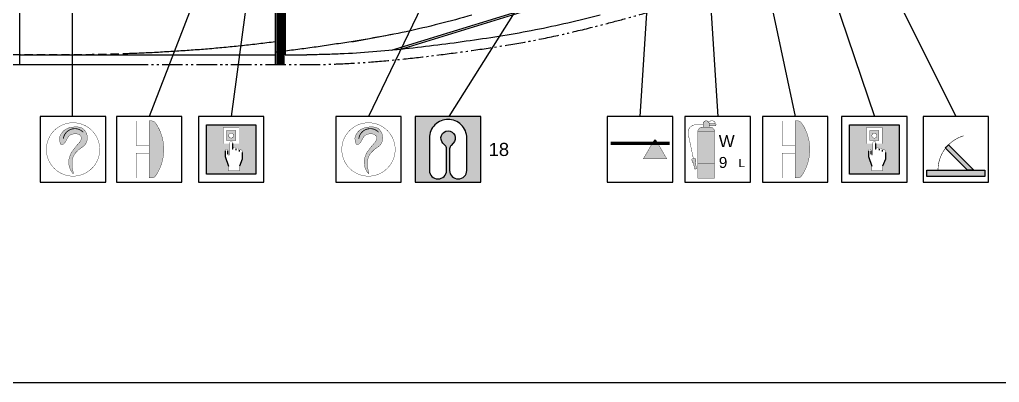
# Model space of a CAD drawing. Header units: millimetres. Extents: x 1084702 to 1166801, y 36632 to 124519.
# Drawn here: x 1109492 to 1124447, y 38184 to 43718 of the extents above; entities that cross this region are included whole.
import ezdxf
from ezdxf.enums import TextEntityAlignment as Align

# ---------------------------------------------------------------- set-up
doc = ezdxf.new("R2010")
doc.units = ezdxf.units.MM
doc.header["$LTSCALE"] = 250
doc.linetypes.add('DASHED', pattern=[0.75, 0.5, -0.25])
doc.linetypes.add('PHANTOM', pattern=[2.1, 1.25, -0.2, 0.125, -0.2, 0.125, -0.2])
doc.layers.get('0').update_dxf_attribs({"color": 255})
for name, color, linetype in [('%posline', 240, 'Continuous'), ('%symbol', 1, 'Continuous'), ('S0CO1', 1, 'Continuous'), ('SAFECO1', 10, 'Continuous'), ('SAFECO3', 80, 'Continuous'), ('SAFECO7', 255, 'Continuous'), ('SAFETX1', 1, 'Continuous')]:
    doc.layers.add(name, color=color, linetype=linetype)
doc.styles.add('ROMANS', font='ROMANS.shx', dxfattribs={"height": 100})
doc.styles.add('SYMBOL TXT', font='arial.ttf')
doc.dimstyles.new('dott', dxfattribs={"dimscale": 100, "dimtxt": 150, "dimasz": 0.01, "dimexe": 0.5, "dimexo": 1, "dimgap": 1, "dimtad": 1, "dimdsep": 46, "dimtxsty": 'ROMANS', "dimcen": 1.5, "dimclrd": 1, "dimclre": 1, "dimclrt": 2, "dimazin": 2, "dimtfac": 1, "dimtmove": 2, "dimatfit": 3, "dimldrblk": 'DOT', "dimfxl": 1, "dimtvp": 100, "dimtolj": 1, "dimarcsym": 0})

# ---------------------------------------------------------------- blocks, each defined once
blk = doc.blocks.new('S.2.11_SYMB')
at = {"layer": 'SAFECO1'}
h = blk.add_hatch(color=256, dxfattribs=at)
h.dxf.hatch_style = 1
h.paths.add_polyline_path([(328, 711), (224, 711), (60, 426), (492, 426)])
at = {"layer": 'SAFECO7'}
blk.add_line((259, 771), (293, 771), dxfattribs=at)
blk.add_lwpolyline([(-600, 1200), (-600, 0), (600, 0), (600, 1200)], close=True, dxfattribs=at)
for points, const_width in [([(-539, 711), (543, 711)], 60), ([(293, 771), (492, 426), (60, 426), (259, 771)], 6)]:
    blk.add_lwpolyline(points, dxfattribs=dict(at, const_width=const_width))
blk.add_solid([(224, 711), (259, 771), (328, 711), (293, 771)], dxfattribs=at)
blk = doc.blocks.new('A.2.28W_SYMB')
at = {"layer": 'SAFECO1'}
h = blk.add_hatch(color=256, dxfattribs=at)
h.dxf.hatch_style = 1
h.paths.add_polyline_path([(-137, 1008), (-284, 1008, 0.403094), (-365, 920), (-56, 920, 0.403094)])
h.paths.add_polyline_path([(-56, 920), (-365, 920), (-365, 342), (-56, 342)])
at = {"layer": 'SAFECO3'}
h = blk.add_hatch(color=256, dxfattribs=at)
h.dxf.hatch_style = 1
h.paths.add_polyline_path([(-56, 342), (-365, 342), (-365, 76), (-56, 76)])
at = {"layer": 'SAFECO7'}
h = blk.add_hatch(color=256, dxfattribs=at)
h.dxf.hatch_style = 1
h.paths.add_polyline_path([(-51, 1073), (-156, 1073, -0.018519), (-156, 1069), (-156, 1032), (-51, 1032, 1)])
h.paths.add_polyline_path([(-156, 1069, 1), (-266, 1069), (-266, 1008), (-156, 1008)])
h.paths.add_polyline_path([(-400, 384), (-409, 371), (-387, 245), (-417, 240), (-451, 361), (-465, 369), (-476, 424), (-445, 431), (-414, 439)])
at = {"layer": 'SAFECO7', "lineweight": -3}
blk.add_lwpolyline([(-600, 0), (600, 0), (600, 1200), (-600, 1200)], close=True, dxfattribs=at)
at = {"layer": 'SAFECO7', "const_width": 6.68}
for points in [[(-156, 1008), (-156, 1069, 1), (-266, 1069), (-266, 1008)], [(-167, 1103), (-158, 1109, -0.258087), (-64, 1114, -0.513256), (-56, 1073)], [(-445, 431), (-540, 881, -0.452225), (-413, 1051), (-266, 1051)], [(-156, 1073), (-51, 1073, -1), (-51, 1032), (-156, 1032)]]:
    blk.add_lwpolyline(points, format="xyb", dxfattribs=at)
blk.add_lwpolyline([(-137, 1008), (-284, 1008, 0.403094), (-365, 920), (-56, 920, 0.403094)], format="xyb", close=True, dxfattribs=at)
blk.add_lwpolyline([(-56, 76), (-365, 76), (-365, 920), (-56, 920)], close=True, dxfattribs=at)
for points in [[(-388, 246), (-409, 371), (-400, 384), (-414, 439), (-445, 431), (-476, 424), (-465, 369), (-451, 361), (-417, 240), (-387, 245)], [(-56, 342), (-365, 342)]]:
    blk.add_lwpolyline(points, dxfattribs=at)
at = {"layer": 'SAFECO7', "style": 'SYMBOL TXT'}
for s, height, p in [('W', 220, (20, 576)), ('L', 150, (382, 232))]:
    blk.add_text(s, height=height, dxfattribs=at).set_placement(p, align=Align.BOTTOM_LEFT)
blk.add_attdef('CAP.', text='', height=200, dxfattribs=at).set_placement((20, 202), align=Align.BOTTOM_LEFT)
blk = doc.blocks.new('A.4.10_SYMB')
at = {"layer": 'SAFECO3'}
h = blk.add_hatch(color=256, dxfattribs=at)
h.dxf.hatch_style = 1
h.paths.add_polyline_path([(-600, 1200), (-600, 0), (600, 0), (600, 1200)])
h.paths.add_polyline_path([(5, 1150, -0.411023), (344, 808), (344, 217, -1), (30, 217), (30, 611, -0.198912), (56, 675), (95, 714, 0.668179), (1, 940, 0.668179), (-92, 714), (-53, 675, -0.198912), (-27, 611), (-27, 217, -1), (-341, 217), (-341, 808, -0.417411)], flags=16)
at = {"layer": 'SAFECO7', "lineweight": -3}
blk.add_lwpolyline([(-600, 0), (600, 0), (600, 1200), (-600, 1200)], close=True, dxfattribs=at)
at = {"layer": 'SAFECO7'}
blk.add_lwpolyline([(-600, 0), (600, 0), (600, 1200), (-600, 1200), (-600, 0)], close=True, dxfattribs=at)
blk.add_lwpolyline([(5, 1150, 0.417411), (-341, 808), (-341, 217, 1), (-27, 217), (-27, 611, 0.198912), (-53, 675), (-92, 714, -0.668179), (1, 940, -0.668179), (95, 714), (56, 675, 0.198912), (30, 611), (30, 217, 1), (344, 217), (344, 808, 0.417411), (-2, 1150, 0.417411)], format="xyb", dxfattribs=at)
blk.add_arc((1, 808), 343, 89.3752, 90, dxfattribs=at)
at = {"layer": 'SAFETX1', "style": 'SYMBOL TXT'}
blk.add_attdef('NUMBER', text='', height=200, dxfattribs=at).set_placement((746, 600), align=Align.MIDDLE_LEFT)
blk = doc.blocks.new('A.2.40_SYMB')
at = {"layer": 'SAFECO1'}
h = blk.add_hatch(color=256, dxfattribs=at)
h.paths.add_polyline_path([(453, 1053), (-453, 1053), (-453, 147), (453, 147)])
h.paths.add_polyline_path([(-144, 1000), (144, 1000), (144, 706), (29, 706), (29, 603, -1), (87, 603), (87, 586, -1), (144, 586), (144, 565, -1), (202, 565), (202, 424), (151, 296), (151, 207), (-47, 207), (-47, 296), (-110, 472), (-110, 573, -1.129147), (-59, 573), (-59, 508, 0.839168), (-29, 508), (-29, 706), (-144, 706)], flags=16)
h.paths.add_polyline_path([(-83, 944), (83, 944), (83, 761), (-83, 761)], flags=0)
h.paths.add_polyline_path([(0, 898, -1), (0, 808, -1)], flags=0)
at = {"layer": 'SAFECO7'}
for p, q in [((-110, 573), (-110, 472)), ((-59, 511), (-59, 573)), ((29, 603), (29, 706)), ((87, 603), (87, 586)), ((144, 586), (144, 565)), ((202, 544), (202, 424)), ((-110, 472), (-47, 296)), ((202, 424), (151, 296))]:
    blk.add_line(p, q, dxfattribs=at)
at = {"layer": 'SAFECO7', "lineweight": -3}
blk.add_lwpolyline([(-600, 0), (600, 0), (600, 1200), (-600, 1200)], close=True, dxfattribs=at)
at = {"layer": 'SAFECO7'}
blk.add_lwpolyline([(-453, 1053), (453, 1053), (453, 147), (-453, 147)], close=True, dxfattribs=at)
for points, const_width in [([(29, 589), (29, 706), (144, 706), (144, 1000), (-144, 1000), (-144, 706), (-29, 706), (-29, 508, -0.839168), (-59, 508), (-59, 573, 1.129147), (-110, 573), (-110, 472), (-47, 296), (-47, 207), (151, 207), (151, 296), (202, 424), (202, 565, 1), (144, 565), (144, 586, 1), (87, 586), (87, 603, 1), (29, 603)], 4.76), ([(-29, 706), (-29, 715, -1.026159), (29, 715), (29, 706), (144, 706), (144, 1000), (-144, 1000), (-144, 706)], 4.76), ([(0, 898, 1), (0, 808, 1), (0, 898, 1)], 6.26)]:
    blk.add_lwpolyline(points, format="xyb", dxfattribs=dict(at, const_width=const_width))
at = {"layer": 'SAFECO7', "const_width": 6.26}
blk.add_lwpolyline([(-83, 761), (83, 761), (83, 944), (-83, 944)], close=True, dxfattribs=at)
blk = doc.blocks.new('S.2.34_SYMB')
at = {"layer": 'SAFECO1'}
h = blk.add_hatch(color=256, dxfattribs=at)
h.dxf.hatch_style = 1
edge = h.paths.add_edge_path()
edge.add_arc((45, 1030), 91.2, 38.4869, 90)
edge.add_line((45, 1122), (0, 1122))
edge.add_line((0, 1122), (0, 78))
edge.add_line((0, 78), (45, 78))
edge.add_arc((45, 170), 91.2, 270, 321.5131)
edge.add_arc((-587, 600), 855, 325.2704, 394.7296)
at = {"layer": 'SAFECO7'}
blk.add_lwpolyline([(-600, 1200), (-600, 0), (600, 0), (600, 1200)], close=True, dxfattribs=at)
at = {"layer": 'SAFECO7', "const_width": 6}
for points in [[(-237, 1122), (-237, 671), (0, 671)], [(0, 529), (-237, 529), (-237, 78)]]:
    blk.add_lwpolyline(points, dxfattribs=at)
blk.add_lwpolyline([(116, 1087, 0.228631), (45, 1122), (0, 1122), (0, 78), (45, 78, 0.228631), (116, 113, 0.312706), (116, 1087)], format="xyb", dxfattribs=at)
blk = doc.blocks.new('A.2.41_SYMB')
at = {"layer": 'SAFECO1'}
h = blk.add_hatch(color=256, dxfattribs=at)
h.dxf.hatch_style = 1
h.paths.add_polyline_path([(-220, 689), (-226, 701), (-232, 713), (-236, 724), (-240, 735), (-242, 746), (-244, 756), (-246, 766), (-246, 775), (-247, 784), (-247, 792), (-247, 800), (-247, 807), (-247, 814), (-246, 821), (-245, 827), (-244, 833), (-242, 838), (-240, 844), (-238, 849), (-236, 854), (-233, 859), (-230, 864), (-228, 868), (-225, 873), (-222, 878), (-219, 883), (-216, 888), (-213, 893), (-210, 898), (-206, 903), (-203, 907), (-199, 912), (-196, 917), (-192, 921), (-188, 926), (-184, 930), (-179, 934), (-175, 938), (-171, 942), (-167, 946), (-163, 949), (-159, 953), (-155, 956), (-150, 959), (-146, 962), (-142, 964), (-137, 967), (-133, 970), (-128, 972), (-123, 975), (-118, 977), (-113, 980), (-108, 982), (-102, 985), (-97, 987), (-92, 989), (-87, 991), (-82, 993), (-76, 995), (-71, 996), (-66, 998), (-60, 1000), (-54, 1001), (-48, 1003), (-41, 1004), (-34, 1005), (-26, 1006), (-19, 1007), (-11, 1009), (-3, 1009), (5, 1010), (13, 1011), (21, 1012), (28, 1012), (36, 1013), (43, 1013), (50, 1013), (58, 1013), (65, 1013), (72, 1013), (79, 1012), (86, 1012), (93, 1011), (99, 1010), (106, 1009), (113, 1008), (119, 1006), (126, 1005), (133, 1003), (139, 1001), (146, 999), (152, 997), (159, 994), (164, 992), (170, 989), (176, 985), (181, 982), (185, 978), (189, 974), (193, 970), (197, 966), (201, 962), (204, 958), (207, 955), (210, 951), (212, 948), (215, 945), (217, 942), (219, 940), (222, 937), (224, 933), (227, 930), (229, 926), (232, 922), (235, 918), (237, 913), (240, 908), (243, 903), (245, 898), (247, 893), (249, 887), (251, 881), (253, 875), (254, 868), (256, 862), (257, 855), (258, 848), (259, 841), (259, 834), (260, 826), (260, 819), (260, 811), (260, 804), (260, 796), (259, 789), (259, 782), (258, 776), (257, 769), (256, 763), (254, 757), (253, 751), (251, 746), (249, 740), (247, 734), (245, 729), (242, 723), (240, 718), (237, 712), (234, 707), (231, 702), (228, 697), (225, 692), (222, 688), (219, 684), (216, 680), (212, 676), (209, 673), (205, 669), (201, 665), (196, 662), (192, 658), (187, 654), (182, 650), (176, 647), (171, 643), (165, 639), (159, 635), (154, 631), (148, 627), (142, 623), (137, 620), (131, 616), (125, 612), (120, 608), (115, 604), (109, 600), (104, 596), (99, 591), (94, 586), (90, 581), (85, 576), (80, 572), (76, 567), (72, 562), (67, 558), (63, 554), (59, 550), (55, 545), (51, 541), (47, 537), (43, 533), (40, 529), (36, 524), (33, 520), (30, 515), (27, 510), (24, 505), (22, 501), (19, 496), (16, 491), (14, 486), (11, 481), (9, 476), (7, 471), (5, 466), (2, 461), (0, 456), (-2, 451), (-4, 446), (-5, 441), (-7, 436), (-9, 430), (-10, 425), (-12, 419), (-13, 413), (-14, 407), (-15, 400), (-16, 394), (-16, 387), (-17, 379), (-18, 372), (-18, 365), (-18, 357), (-19, 349), (-19, 341), (-19, 332), (-19, 324), (-19, 316), (-19, 308), (-18, 300), (-18, 292), (-17, 285), (-17, 278), (-16, 271), (-15, 265), (-13, 258), (-12, 252), (-11, 246), (-10, 241), (-9, 235), (-8, 229), (-6, 223), (-5, 218), (-4, 212), (-3, 207), (-2, 202), (-1, 198), (0, 193), (1, 189), (3, 186), (4, 182), (5, 179), (6, 177), (7, 174), (8, 172), (8, 170), (9, 167), (8, 165), (8, 164), (7, 162), (6, 161), (5, 159), (4, 159), (3, 158), (1, 158), (0, 159), (-1, 159), (-3, 160), (-4, 161), (-5, 163), (-7, 165), (-8, 167), (-10, 169), (-11, 171), (-13, 173), (-15, 175), (-16, 178), (-18, 181), (-20, 183), (-22, 186), (-24, 189), (-26, 192), (-28, 195), (-30, 198), (-32, 202), (-35, 205), (-37, 208), (-39, 212), (-41, 215), (-43, 219), (-45, 223), (-47, 227), (-49, 231), (-50, 235), (-52, 238), (-54, 242), (-56, 247), (-58, 251), (-60, 255), (-61, 259), (-63, 263), (-65, 268), (-66, 272), (-68, 276), (-69, 281), (-70, 286), (-71, 291), (-72, 296), (-73, 301), (-74, 307), (-75, 313), (-75, 319), (-76, 325), (-76, 332), (-77, 338), (-77, 345), (-77, 352), (-77, 358), (-78, 365), (-78, 371), (-78, 376), (-78, 382), (-78, 387), (-78, 392), (-78, 396), (-77, 401), (-77, 405), (-76, 410), (-76, 415), (-75, 419), (-74, 424), (-73, 429), (-72, 434), (-71, 438), (-69, 443), (-68, 448), (-66, 453), (-65, 458), (-63, 463), (-61, 467), (-60, 472), (-58, 477), (-56, 482), (-54, 488), (-52, 493), (-50, 498), (-48, 503), (-46, 509), (-44, 514), (-42, 520), (-39, 526), (-36, 531), (-33, 537), (-29, 543), (-26, 549), (-22, 554), (-18, 560), (-14, 565), (-10, 571), (-7, 576), (-3, 581), (0, 585), (3, 590), (7, 594), (10, 598), (13, 602), (16, 607), (19, 611), (22, 615), (26, 620), (29, 625), (33, 629), (36, 634), (40, 638), (44, 643), (47, 648), (51, 652), (55, 657), (59, 661), (63, 666), (66, 670), (70, 674), (73, 678), (77, 682), (80, 686), (83, 689), (86, 693), (88, 696), (91, 699), (94, 703), (97, 706), (100, 710), (103, 713), (107, 717), (110, 720), (113, 724), (116, 728), (120, 731), (123, 735), (126, 739), (128, 743), (131, 747), (133, 751), (135, 755), (137, 759), (139, 763), (140, 767), (142, 771), (143, 775), (145, 779), (146, 782), (147, 786), (148, 790), (149, 793), (150, 796), (151, 799), (151, 802), (152, 805), (152, 808), (152, 811), (152, 814), (152, 816), (152, 819), (152, 821), (151, 824), (150, 827), (149, 829), (148, 832), (146, 835), (145, 838), (143, 840), (141, 843), (140, 846), (138, 848), (135, 851), (133, 853), (131, 856), (128, 858), (126, 860), (123, 863), (120, 865), (117, 867), (114, 869), (111, 871), (108, 873), (104, 875), (101, 877), (97, 878), (93, 879), (89, 881), (84, 882), (80, 882), (75, 883), (70, 884), (65, 884), (60, 885), (55, 885), (49, 885), (44, 885), (38, 885), (33, 885), (27, 885), (22, 885), (18, 885), (13, 884), (9, 884), (5, 883), (1, 882), (-2, 882), (-6, 881), (-9, 880), (-13, 878), (-17, 877), (-21, 876), (-24, 874), (-28, 873), (-32, 871), (-36, 869), (-40, 868), (-44, 866), (-48, 864), (-51, 863), (-55, 861), (-58, 859), (-62, 858), (-65, 855), (-68, 853), (-71, 851), (-74, 848), (-77, 844), (-80, 841), (-82, 837), (-85, 833), (-88, 829), (-90, 825), (-93, 821), (-96, 816), (-98, 812), (-101, 807), (-104, 803), (-106, 798), (-109, 793), (-111, 789), (-114, 784), (-116, 779), (-119, 775), (-121, 770), (-123, 765), (-125, 761), (-128, 756), (-130, 752), (-132, 748), (-135, 744), (-137, 740), (-140, 737), (-142, 733), (-145, 730), (-148, 726), (-151, 723), (-153, 720), (-156, 716), (-159, 713), (-162, 710), (-165, 707), (-168, 704), (-172, 701), (-175, 698), (-180, 696), (-184, 694), (-189, 692), (-194, 690), (-199, 689), (-204, 689), (-210, 688), (-215, 688)])
at = {"layer": 'SAFECO7', "lineweight": -3}
blk.add_lwpolyline([(-600, 0), (600, 0), (600, 1200), (-600, 1200)], close=True, dxfattribs=at)
at = {"layer": 'SAFECO7'}
for points, const_width in [([(0, 1089, 1), (0, 111, 1), (0, 1089, 1)], 6), ([(-178, 796, -0.606738), (-178, 796, -0.629433), (187, 914, -0.299862)], 15)]:
    blk.add_lwpolyline(points, format="xyb", dxfattribs=dict(at, const_width=const_width))
at = {"layer": 'SAFECO7', "const_width": 6}
blk.add_lwpolyline([(-220, 689), (-226, 701), (-232, 713), (-236, 724), (-240, 735), (-242, 746), (-244, 756), (-246, 766), (-246, 775), (-247, 784), (-247, 792), (-247, 800), (-247, 807), (-247, 814), (-246, 821), (-245, 827), (-244, 833), (-242, 838), (-240, 844), (-238, 849), (-236, 854), (-233, 859), (-230, 864), (-228, 868), (-225, 873), (-222, 878), (-219, 883), (-216, 888), (-213, 893), (-210, 898), (-206, 903), (-203, 907), (-199, 912), (-196, 917), (-192, 921), (-188, 926), (-184, 930), (-179, 934), (-175, 938), (-171, 942), (-167, 946), (-163, 949), (-159, 953), (-155, 956), (-150, 959), (-146, 962), (-142, 964), (-137, 967), (-133, 970), (-128, 972), (-123, 975), (-118, 977), (-113, 980), (-108, 982), (-102, 985), (-97, 987), (-92, 989), (-87, 991), (-82, 993), (-76, 995), (-71, 996), (-66, 998), (-60, 1000), (-54, 1001), (-48, 1003), (-41, 1004), (-34, 1005), (-26, 1006), (-19, 1007), (-11, 1009), (-3, 1009), (5, 1010), (13, 1011), (21, 1012), (28, 1012), (36, 1013), (43, 1013), (50, 1013), (58, 1013), (65, 1013), (72, 1013), (79, 1012), (86, 1012), (93, 1011), (99, 1010), (106, 1009), (113, 1008), (119, 1006), (126, 1005), (133, 1003), (139, 1001), (146, 999), (152, 997), (159, 994), (164, 992), (170, 989), (176, 985), (181, 982), (185, 978), (189, 974), (193, 970), (197, 966), (201, 962), (204, 958), (207, 955), (210, 951), (212, 948), (215, 945), (217, 942), (219, 940), (222, 937), (224, 933), (227, 930), (229, 926), (232, 922), (235, 918), (237, 913), (240, 908), (243, 903), (245, 898), (247, 893), (249, 887), (251, 881), (253, 875), (254, 868), (256, 862), (257, 855), (258, 848), (259, 841), (259, 834), (260, 826), (260, 819), (260, 811), (260, 804), (260, 796), (259, 789), (259, 782), (258, 776), (257, 769), (256, 763), (254, 757), (253, 751), (251, 746), (249, 740), (247, 734), (245, 729), (242, 723), (240, 718), (237, 712), (234, 707), (231, 702), (228, 697), (225, 692), (222, 688), (219, 684), (216, 680), (212, 676), (209, 673), (205, 669), (201, 665), (196, 662), (192, 658), (187, 654), (182, 650), (176, 647), (171, 643), (165, 639), (159, 635), (154, 631), (148, 627), (142, 623), (137, 620), (131, 616), (125, 612), (120, 608), (115, 604), (109, 600), (104, 596), (99, 591), (94, 586), (90, 581), (85, 576), (80, 572), (76, 567), (72, 562), (67, 558), (63, 554), (59, 550), (55, 545), (51, 541), (47, 537), (43, 533), (40, 529), (36, 524), (33, 520), (30, 515), (27, 510), (24, 505), (22, 501), (19, 496), (16, 491), (14, 486), (11, 481), (9, 476), (7, 471), (5, 466), (2, 461), (0, 456), (-2, 451), (-4, 446), (-5, 441), (-7, 436), (-9, 430), (-10, 425), (-12, 419), (-13, 413), (-14, 407), (-15, 400), (-16, 394), (-16, 387), (-17, 379), (-18, 372), (-18, 365), (-18, 357), (-19, 349), (-19, 341), (-19, 332), (-19, 324), (-19, 316), (-19, 308), (-18, 300), (-18, 292), (-17, 285), (-17, 278), (-16, 271), (-15, 265), (-13, 258), (-12, 252), (-11, 246), (-10, 241), (-9, 235), (-8, 229), (-6, 223), (-5, 218), (-4, 212), (-3, 207), (-2, 202), (-1, 198), (0, 193), (1, 189), (3, 186), (4, 182), (5, 179), (6, 177), (7, 174), (8, 172), (8, 170), (9, 167), (8, 165), (8, 164), (7, 162), (6, 161), (5, 159), (4, 159), (3, 158), (1, 158), (0, 159), (-1, 159), (-3, 160), (-4, 161), (-5, 163), (-7, 165), (-8, 167), (-10, 169), (-11, 171), (-13, 173), (-15, 175), (-16, 178), (-18, 181), (-20, 183), (-22, 186), (-24, 189), (-26, 192), (-28, 195), (-30, 198), (-32, 202), (-35, 205), (-37, 208), (-39, 212), (-41, 215), (-43, 219), (-45, 223), (-47, 227), (-49, 231), (-50, 235), (-52, 238), (-54, 242), (-56, 247), (-58, 251), (-60, 255), (-61, 259), (-63, 263), (-65, 268), (-66, 272), (-68, 276), (-69, 281), (-70, 286), (-71, 291), (-72, 296), (-73, 301), (-74, 307), (-75, 313), (-75, 319), (-76, 325), (-76, 332), (-77, 338), (-77, 345), (-77, 352), (-77, 358), (-78, 365), (-78, 371), (-78, 376), (-78, 382), (-78, 387), (-78, 392), (-78, 396), (-77, 401), (-77, 405), (-76, 410), (-76, 415), (-75, 419), (-74, 424), (-73, 429), (-72, 434), (-71, 438), (-69, 443), (-68, 448), (-66, 453), (-65, 458), (-63, 463), (-61, 467), (-60, 472), (-58, 477), (-56, 482), (-54, 488), (-52, 493), (-50, 498), (-48, 503), (-46, 509), (-44, 514), (-42, 520), (-39, 526), (-36, 531), (-33, 537), (-29, 543), (-26, 549), (-22, 554), (-18, 560), (-14, 565), (-10, 571), (-7, 576), (-3, 581), (0, 585), (3, 590), (7, 594), (10, 598), (13, 602), (16, 607), (19, 611), (22, 615), (26, 620), (29, 625), (33, 629), (36, 634), (40, 638), (44, 643), (47, 648), (51, 652), (55, 657), (59, 661), (63, 666), (66, 670), (70, 674), (73, 678), (77, 682), (80, 686), (83, 689), (86, 693), (88, 696), (91, 699), (94, 703), (97, 706), (100, 710), (103, 713), (107, 717), (110, 720), (113, 724), (116, 728), (120, 731), (123, 735), (126, 739), (128, 743), (131, 747), (133, 751), (135, 755), (137, 759), (139, 763), (140, 767), (142, 771), (143, 775), (145, 779), (146, 782), (147, 786), (148, 790), (149, 793), (150, 796), (151, 799), (151, 802), (152, 805), (152, 808), (152, 811), (152, 814), (152, 816), (152, 819), (152, 821), (151, 824), (150, 827), (149, 829), (148, 832), (146, 835), (145, 838), (143, 840), (141, 843), (140, 846), (138, 848), (135, 851), (133, 853), (131, 856), (128, 858), (126, 860), (123, 863), (120, 865), (117, 867), (114, 869), (111, 871), (108, 873), (104, 875), (101, 877), (97, 878), (93, 879), (89, 881), (84, 882), (80, 882), (75, 883), (70, 884), (65, 884), (60, 885), (55, 885), (49, 885), (44, 885), (38, 885), (33, 885), (27, 885), (22, 885), (18, 885), (13, 884), (9, 884), (5, 883), (1, 882), (-2, 882), (-6, 881), (-9, 880), (-13, 878), (-17, 877), (-21, 876), (-24, 874), (-28, 873), (-32, 871), (-36, 869), (-40, 868), (-44, 866), (-48, 864), (-51, 863), (-55, 861), (-58, 859), (-62, 858), (-65, 855), (-68, 853), (-71, 851), (-74, 848), (-77, 844), (-80, 841), (-82, 837), (-85, 833), (-88, 829), (-90, 825), (-93, 821), (-96, 816), (-98, 812), (-101, 807), (-104, 803), (-106, 798), (-109, 793), (-111, 789), (-114, 784), (-116, 779), (-119, 775), (-121, 770), (-123, 765), (-125, 761), (-128, 756), (-130, 752), (-132, 748), (-135, 744), (-137, 740), (-140, 737), (-142, 733), (-145, 730), (-148, 726), (-151, 723), (-153, 720), (-156, 716), (-159, 713), (-162, 710), (-165, 707), (-168, 704), (-172, 701), (-175, 698), (-180, 696), (-184, 694), (-189, 692), (-194, 690), (-199, 689), (-204, 689), (-210, 688), (-215, 688), (-220, 689)], dxfattribs=at)
blk = doc.blocks.new('_Dot')
at = {"color": 0, "linetype": 'ByBlock', "lineweight": -2}
blk.add_line((-0.5, 0), (-1, 0), dxfattribs=at)
at = {"color": 0, "linetype": 'ByBlock', "const_width": 0.5}
blk.add_lwpolyline([(-0.25, 0, 1), (0.25, 0, 1)], format="xyb", close=True, dxfattribs=at)
blk = doc.blocks.new('A.1.4_SYMB')
at = {"layer": 'SAFECO1'}
h = blk.add_hatch(color=256, dxfattribs=at)
h.dxf.hatch_style = 1
h.paths.add_polyline_path([(-188, 625, -0.030387), (-135, 684), (327, 222), (215, 222)])
h.paths.add_polyline_path([(529, 104), (-529, 104), (-529, 222), (529, 222)])
at = {"layer": 'SAFECO7', "lineweight": -3}
blk.add_lwpolyline([(-600, 0), (600, 0), (600, 1200), (-600, 1200)], close=True, dxfattribs=at)
at = {"layer": 'SAFECO7', "const_width": 10}
blk.add_lwpolyline([(-327, 222, -0.332367), (141, 849)], format="xyb", dxfattribs=at)
at = {"layer": 'SAFECO7'}
blk.add_lwpolyline([(-188, 625, -0.030387), (-135, 684), (327, 222), (215, 222), (-188, 625, -0.030387)], format="xyb", close=True, dxfattribs=at)
blk.add_lwpolyline([(529, 104), (-529, 104), (-529, 222), (529, 222)], close=True, dxfattribs=at)
blk = doc.blocks.new('BL_1-deck_B4_2')
for p, q in [((91730, 20884), (91730, 11284)), ((95630, 20884), (95630, 11284)), ((95780, 20734), (95780, 11434)), ((97406, 11502), (100605, 12488)), ((97531, 11515), (100613, 12464)), ((96800, 11631), (97420, 11749)), ((95780, 11434), (96112, 11434))]:
    blk.add_line(p, q)
at = {"linetype": 'PHANTOM', "flags": 128}
blk.add_lwpolyline([(93380, 11284), (96111, 11284, 0.005849), (96370, 11287, 0.005331), (96630, 11296, 0.009245), (97130, 11327, 0.00594), (97630, 11374, 0.004913), (98130, 11432, 0.004009), (98630, 11499, 0.004748), (99131, 11575, 0.008536), (99630, 11664, 0.008783), (100131, 11772, 0.00552), (100630, 11895, 0.008028), (101384, 12101, 0.011487), (102130, 12337, 0.004117), (102332, 12408, 0.007077), (102532, 12484, 0.010054), (102811, 12600, 0.006144), (103086, 12725, 0.004194), (103358, 12856), (103630, 12989), (103822, 13084, 0.00357), (104013, 13180, 0.005201), (104203, 13279, 0.008444), (104390, 13384, 0.018076), (104767, 13622, 0.004435), (105130, 13884, 0.007108), (105381, 14082, 0.00147), (105630, 14284, 0.001114), (105887, 14496, 0.005343), (106141, 14711, 0.007454), (106390, 14932, 0.011683), (106630, 15162, 0.016924), (106892, 15445, 0.025558), (107130, 15749, 0.024191), (107310, 16034), (107310, 16084)], format="xyb", dxfattribs=at)
at = {"flags": 128}
for points in [[(98630, 12039, -0.008247), (98132, 11904, -0.010088), (97630, 11786, -0.009263), (97131, 11690, -0.004824), (96630, 11608, -0.001902), (96380, 11570, -0.002119), (96130, 11535, -0.002394), (95880, 11502, -0.003244), (95630, 11472)], [(100592, 12040, -0.00552), (100097, 11918, -0.008769), (99601, 11812, -0.008549), (99107, 11723, -0.004748), (98608, 11648, -0.004009), (98111, 11581, -0.004913), (97614, 11523, -0.00594), (97118, 11477, -0.009245), (96623, 11446, -0.005331), (96367, 11437, -0.005849), (96111, 11434)], [(93380, 11455, 0.000936), (93480, 11459, 0.001469), (93630, 11465, 0.002529), (93880, 11478, 0.002289), (94130, 11493, 0.002339), (94380, 11510, 0.002671), (94630, 11529, 0.002774), (94880, 11552, 0.002845), (95130, 11577, 0.002817), (95380, 11605, 0.002609), (95630, 11636)]]:
    blk.add_lwpolyline(points, format="xyb", dxfattribs=at)
at = {"linetype": 'DASHED', "flags": 128}
blk.add_lwpolyline([(88430, 11438), (92510, 11438, 0.008135), (93380, 11455)], format="xyb", dxfattribs=at)
blk.add_lwpolyline([(91730, 11434), (95630, 11434)])
at = {"flags": 128}
blk.add_lwpolyline([(88380, 11284), (93380, 11284)], dxfattribs=at)

msp = doc.modelspace()

# ---------------------------------------------------------------- linework, layer by layer
at = {"layer": 'S0CO1', "color": 6}
msp.add_line((1085898, 38184), (1164926, 38184), dxfattribs=at)
at = {"layer": 'SAFECO1', "const_width": 125}
msp.add_lwpolyline([(1113474, 43032), (1113474, 52632)], dxfattribs=at)

# ---------------------------------------------------------------- block references
at = {"layer": '%symbol', "xscale": 0.8333333333329453, "yscale": 0.8333333333329453, "zscale": 0.8333333333329453}
for name, p in [('A.2.41_SYMB', (1110308, 41238)), ('S.2.34_SYMB', (1111470, 41238)), ('A.2.40_SYMB', (1112721, 41238)), ('A.2.41_SYMB', (1114817, 41238)), ('S.2.11_SYMB', (1118961, 41238)), ('S.2.34_SYMB', (1121330, 41238)), ('A.2.40_SYMB', (1122538, 41238)), ('A.1.4_SYMB', (1123782, 41238))]:
    msp.add_blockref(name, p, dxfattribs=at)
at = {"layer": '%symbol'}
ref = msp.add_blockref('A.4.10_SYMB', (1116031, 41238), dxfattribs=dict(at, xscale=0.8333333333329453, yscale=0.8333333333329453, zscale=0.8333333333329453))
ref.add_attrib('NUMBER', '18', dxfattribs={"layer": 'SAFETX1', "height": 200, "style": 'SYMBOL TXT'}).set_placement((1116652, 41738), align=Align.MIDDLE_LEFT)
ref = msp.add_blockref('A.2.28W_SYMB', (1120147, 41238), dxfattribs=dict(at, xscale=0.8333333333329453, yscale=0.8333333333329453, zscale=0.8333333333329453))
ref.add_attrib('CAP.', '9', dxfattribs={"layer": 'SAFETX1', "height": 167, "style": 'SYMBOL TXT'}).set_placement((1120164, 41406), align=Align.BOTTOM_LEFT)
msp.add_blockref('BL_1-deck_B4_2', (1017763, 31748))

# ---------------------------------------------------------------- leaders
at = {"layer": '%posline', "linetype": 'ByBlock'}
for points in [[(1113295, 46959), (1111470, 42238)], [(1118978, 46900), (1116042, 42238)], [(1121477, 46857), (1123782, 42238)], [(1113316, 46679), (1112721, 42238)], [(1119213, 46191), (1118961, 42238)], [(1121253, 46055), (1122538, 42238)], [(1119939, 45555), (1120147, 42238)], [(1116268, 45248), (1114817, 42238)], [(1120684, 45292), (1121330, 42238)], [(1110294, 44707), (1110295, 42238)]]:
    msp.add_leader(points, dimstyle='dott', override={"dimasz": 2, "dimgap": 1, "dimtad": 0, "dimclrd": 256}, dxfattribs=at)

doc.saveas('drawing.dxf')
